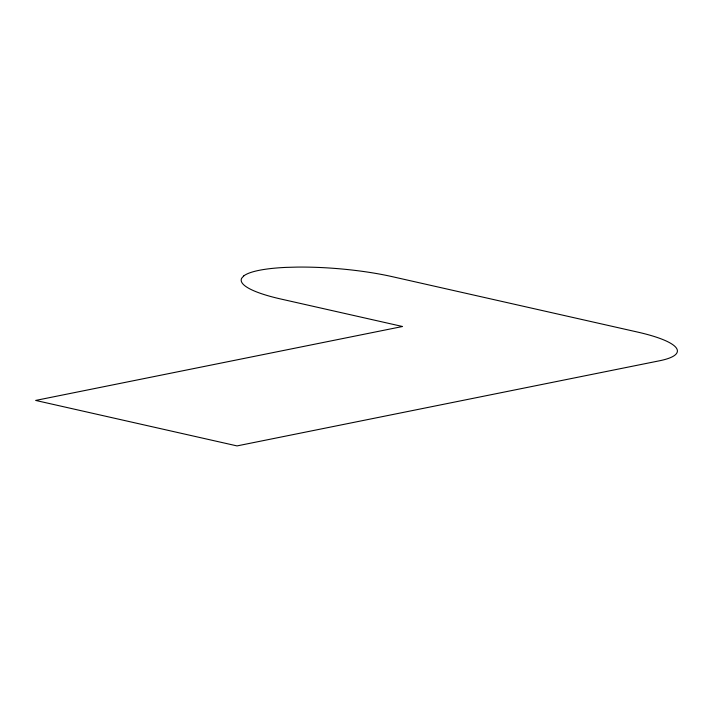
<?xml version="1.0" encoding="UTF-8"?>
<svg xmlns="http://www.w3.org/2000/svg" width="713" height="713" viewBox="0 0 713 713"><rect width="100%" height="100%" fill="white"/><g stroke="black" fill="none" stroke-linecap="round" stroke-linejoin="round"><path stroke-width="1.07" d="M243.694 275.958L241.654 278.284A95.658 19.233 4.8 0 0 280.94 299.041L402.542 326.501L35.65 400.43L237.028 445.91L659.516 360.778A95.658 19.233 4.8 0 0 637.654 332.089L392.123 276.635A95.658 19.233 4.8 0 0 297.25 267.09L286.243 267.384A95.658 19.233 4.8 0 0 243.694 275.958"/></g></svg>
